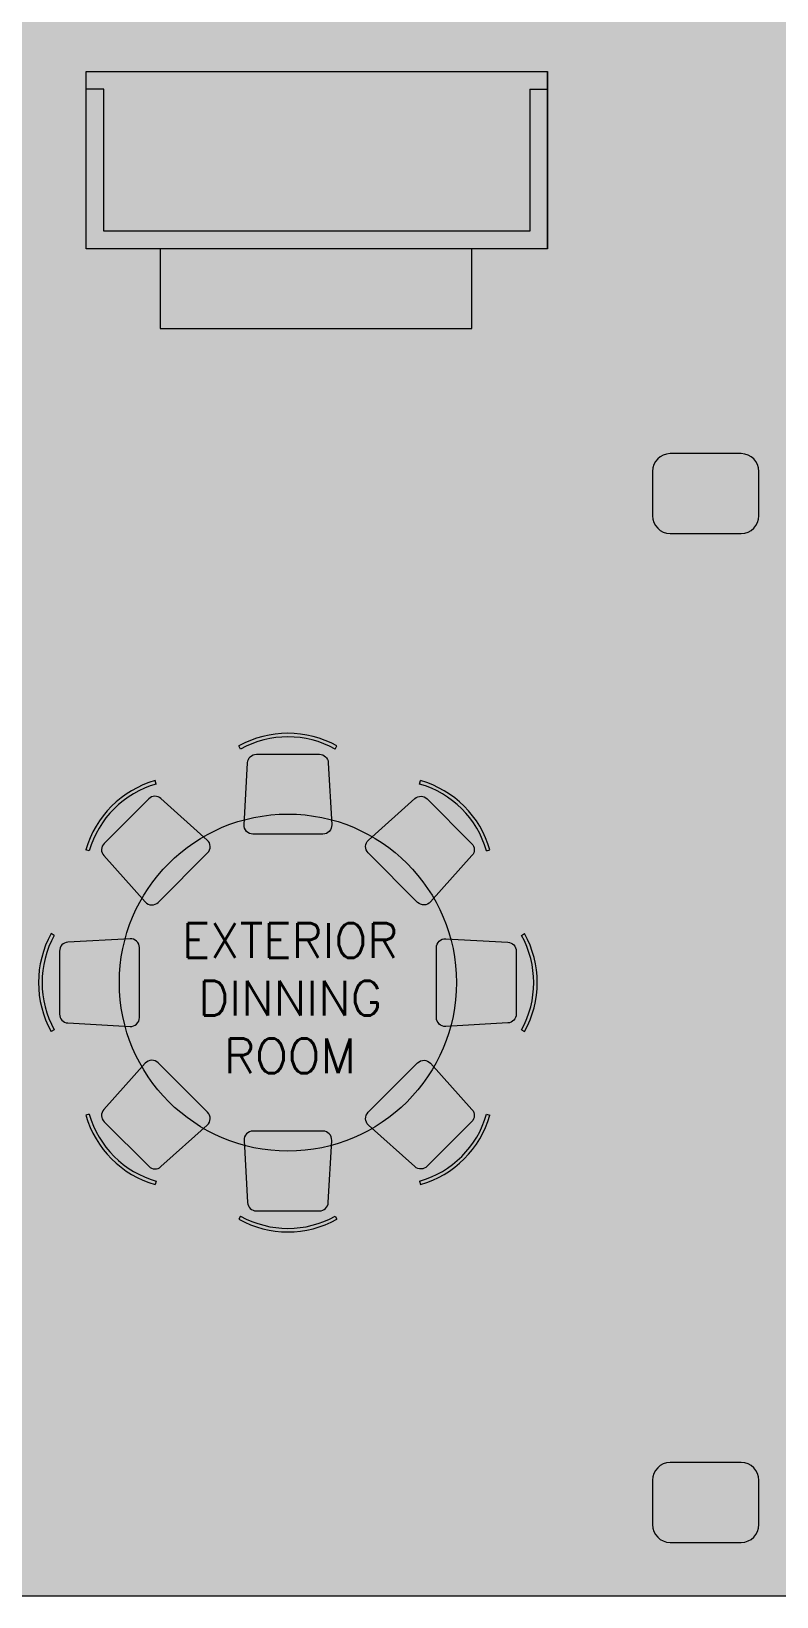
# Model space of a CAD drawing. Header units: metres. Extents: x 8 to 2416, y -346 to 476.
# Drawn here: x 149.32 to 153.52, y -191.1 to -182.27 of the extents above; entities that cross this region are included whole.
import ezdxf

# ---------------------------------------------------------------- set-up
doc = ezdxf.new("R2010")
doc.units = ezdxf.units.M
doc.linetypes.add('0', pattern=[0])
doc.layers.get('0').update_dxf_attribs({"color": 250, "linetype": '0', "lineweight": 20})
for name, color, linetype, lineweight in [('A-WALL', 250, 'Continuous', 20), ('baños', 140, 'Continuous', 0), ('MOBILIARIOS', 252, 'Continuous', 0), ('piso', 253, 'Continuous', 0), ('SE-3', 253, 'Continuous', 5), ('textos', 7, 'Continuous', 0)]:
    doc.layers.add(name, color=color, linetype=linetype, lineweight=lineweight)
doc.layers.add('hatch piso', color=253, linetype='Continuous', lineweight=0, transparency=0.7)
doc.styles.get("Standard").update_dxf_attribs({"font": 'arial.ttf', "height": 0.1875})

# ---------------------------------------------------------------- blocks, each defined once
blk = doc.blocks.new('PL BASE 1N NASAS 09')
at = {"layer": 'A-WALL'}
for points in [[(-88.4810712337412, -49.10971880325253), (-88.88107123374107, -49.10971880325253, 0.414213562373095), (-88.9810712337412, -49.2097188032525), (-88.9810712337412, -49.4597188032525, 0.414213562373095), (-88.88107123374107, -49.55971880325252), (-88.4810712337412, -49.55971880325252, 0.414213562373095), (-88.38107123374107, -49.4597188032525), (-88.38107123374107, -49.2097188032525, 0.414213562373095)], [(-88.4810712337412, -54.79758808262478), (-88.88107123374107, -54.79758808262478, 0.414213562373095), (-88.9810712337412, -54.89758808262481), (-88.9810712337412, -55.14758808262481, 0.414213562373095), (-88.88107123374107, -55.24758808262483), (-88.4810712337412, -55.24758808262483, 0.414213562373095), (-88.38107123374107, -55.14758808262481), (-88.38107123374107, -54.89758808262481, 0.414213562373095)]]:
    blk.add_lwpolyline(points, format="xyb", close=True, dxfattribs=at)
at = {"layer": 'piso'}
blk.add_line((-98.05600038232724, -55.54971880325279), (-88.18107123374125, -55.54971880325279), dxfattribs=at)
at = {"layer": 'textos', "insert": (-92.72650502324075, -52.60243669276115), "char_height": 0.195, "width": 3.404876511770499, "attachment_point": 7}
blk.add_mtext('\\pxqc;{\\Fromans|c0;EXTERIOR\\PDINNING \\PROOM}', dxfattribs=at)
blk = doc.blocks.new('PL MUEBLES 1N NASAS 09')
at = {"layer": 'hatch piso'}
h = blk.add_hatch(dxfattribs=at)
h.set_pattern_fill('AR-BRSTD', color=256, scale=0.002, angle=-90.00000000000001)
h.set_pattern_definition([(270, (32.50438192473212, 232.0100725299642), (0.1354836, -2.178742458197296e-17), []), (0, (32.50438192473212, 232.0100725299642), (0.1354836, 0.2032), [0.1354836, -0.1354836])])
h.paths.add_polyline_path([(77.64229406997623, 53.25491652137001), (75.08047333544067, 53.25491652137001), (75.08047333544044, 47.44807486002907), (74.08047333542248, 47.44807486007264), (74.08047333544073, 53.25357486007555), (64.20552944245787, 53.25357486007555), (64.20552944245782, 52.9535748600422), (68.88047333544063, 52.95357486001596), (68.880473335447, 32.95357486002914), (64.20554418686284, 32.95357486002335), (64.20554418684607, 32.65357486003462), (74.0804733354226, 32.65357486001759), (74.08047333542282, 38.4589972278072), (75.08047333544067, 38.45899722776363), (75.08047333544044, 32.65491652136998), (77.64229406997623, 32.65491652136998)])
h.paths.add_polyline_path([(72.26297461204848, 46.10878603823181), (72.26297461204848, 45.65878603823199), (72.68813298355411, 45.65878603823199), (72.68813298355411, 44.65878603823199), (70.08813298355398, 44.65878603823199), (70.08813298355398, 45.65878603823199), (70.50487204015616, 45.65878603823199), (70.50487204015616, 46.10878603823181)], flags=16)
h.paths.add_polyline_path([(70.19505878956664, 48.59953696519079), (70.19505878956664, 49.59953696519079), (71.89505878956669, 49.59953696519079), (71.89505878956669, 48.59953696519079)], flags=16)
edge = h.paths.add_edge_path(flags=16)
edge.add_arc((73.38047333544063, 47.14807486002934), 0.1000000000000227, 90, 180, ccw=False)
edge.add_line((73.38047333544063, 47.24807486002936), (73.78047333544049, 47.24807486002936))
edge.add_arc((73.78047333544055, 47.14807486002928), 0.1000000000000796, 3.26281224261038e-11, 90.00000000003263, ccw=False)
edge.add_line((73.88047333544063, 47.14807486002934), (73.8804733354406, 46.89807486002937))
edge.add_arc((73.78047333544062, 46.89807486002935), 0.0999999999999801, -90.00000000000819, 8.185452315956354e-12, ccw=False)
edge.add_line((73.7804733354406, 46.79807486002937), (73.38047333544051, 46.79807486002937))
edge.add_arc((73.38047333544048, 46.89807486002937), 0.09999999999999432, 180, 270.00000000001626, ccw=False)
edge.add_line((73.28047333544049, 46.89807486002937), (73.2804733354406, 47.14807486002934))
edge = h.paths.add_edge_path(flags=16)
edge.add_arc((71.0742145383112, 50.00336760197825), 0.25, 0, 360)
edge = h.paths.add_edge_path(flags=16)
edge.add_ellipse((71.53813297908363, 43.9233636517568), major_axis=(0.7999549386161108, 0.008490947165668672), ratio=0.4192585178968346, start_angle=0, end_angle=360)
h.paths.add_polyline_path([(72.68813298355411, 44.30739295435234), (73.48813298360068, 44.30739295435234), (73.48813298360068, 43.50739295430577), (72.68813298355411, 43.50739295430577)], flags=16)
h.paths.add_polyline_path([(70.08813298355398, 44.30739295435234), (70.08813298355398, 43.50739295430577), (69.28813298350741, 43.50739295430577), (69.28813298350741, 44.30739295435234)], flags=16)
h.paths.add_polyline_path([(70.19505878956664, 50.40719823876572), (70.19505878956664, 51.40719823876572), (71.89505878956669, 51.40719823876572), (71.89505878956669, 50.40719823876572)], flags=16)
edge = h.paths.add_edge_path(flags=16)
edge.add_ellipse((71.53813297908363, 41.98370843603601), major_axis=(0.7999549386161108, -0.008490947165668672), ratio=0.4192585178968346, start_angle=0, end_angle=360, ccw=False)
h.paths.add_polyline_path([(72.68813298355411, 42.39967913348704), (73.48813298360068, 42.39967913348704), (73.48813298360068, 41.59967913344047), (72.68813298355411, 41.59967913344047)], flags=16)
h.paths.add_polyline_path([(70.08813298355398, 42.39967913348704), (70.08813298355398, 41.59967913344047), (69.28813298350741, 41.59967913344047), (69.28813298350741, 42.39967913348704)], flags=16)
edge = h.paths.add_edge_path(flags=16)
edge.add_line((73.28047333544072, 52.59594413940195), (73.28047333544063, 52.84594413940189))
edge.add_arc((73.38047333544061, 52.84594413940191), 0.0999999999999801, 89.99999999999193, 180.0000000000081, ccw=False)
edge.add_line((73.38047333544063, 52.94594413940189), (73.78047333544072, 52.94594413940189))
edge.add_arc((73.78047333544069, 52.84594413940195), 0.09999999999993747, -3.26281224261038e-11, 89.99999999998369, ccw=False)
edge.add_line((73.88047333544063, 52.84594413940189), (73.88047333544071, 52.59594413940195))
edge.add_arc((73.78047333544073, 52.59594413940194), 0.0999999999999801, -90.00000000000819, 8.185452315956354e-12, ccw=False)
edge.add_line((73.78047333544072, 52.49594413940196), (73.38047333544063, 52.49594413940196))
edge.add_arc((73.38047333544066, 52.59594413940189), 0.09999999999993747, 179.9999999999674, 269.99999999998374, ccw=False)
h.paths.add_polyline_path([(72.68813298355411, 41.24828604956082), (72.68813298355411, 40.24828604956082), (72.26297461204848, 40.24828604956082), (72.26297461204848, 39.798286049561), (70.50487204015616, 39.798286049561), (70.50487204015616, 40.24828604956082), (70.08813298355398, 40.24828604956082), (70.08813298355398, 41.24828604956082)], flags=16)
edge = h.paths.add_edge_path(flags=16)
edge.add_line((73.38047333544051, 39.0989972277639), (73.7804733354406, 39.0989972277639))
edge.add_arc((73.78047333544063, 38.99899722776391), 0.09999999999999432, 0, 90.00000000001631, ccw=False)
edge.add_line((73.88047333544063, 38.99899722776391), (73.88047333544051, 38.74899722776394))
edge.add_arc((73.78047333544049, 38.74899722776394), 0.1000000000000227, -90, 0, ccw=False)
edge.add_line((73.78047333544049, 38.64899722776391), (73.38047333544063, 38.64899722776391))
edge.add_arc((73.38047333544057, 38.74899722776399), 0.1000000000000796, 180.0000000000326, 270.00000000003257, ccw=False)
edge.add_line((73.28047333544049, 38.74899722776394), (73.2804733354406, 38.99899722776391))
edge.add_arc((73.38047333544057, 38.99899722776394), 0.0999999999999659, 90.00000000003263, 180.0000000000163, ccw=False)
edge = h.paths.add_edge_path(flags=0)
edge.add_line((70.48365891830525, 36.79522317820329), (70.4398800839295, 36.82292017399391))
edge.add_line((70.4398800839295, 36.82292017399391), (70.4131478727083, 36.78066631164694))
edge.add_line((70.4131478727083, 36.78066631164694), (70.32864014801484, 36.83413073408965))
edge.add_arc((70.19497909190825, 36.62286142235588), 0.2499999999999819, 57.68021319181359, 237.6802131918136)
edge.add_line((70.06131803580166, 36.41159211062211), (70.14582576049537, 36.3581276881792))
edge.add_line((70.14582576049537, 36.3581276881792), (70.11909354927406, 36.3158738258324))
edge.add_line((70.11909354927406, 36.3158738258324), (70.1731394557655, 36.28168129270685))
edge.add_arc((71.25621804709692, 35.97743506840928), 1.124999999999911, 133.3709649465783, 164.3094841489595, ccw=False)
edge = h.paths.add_edge_path(flags=16)
edge.add_arc((70.00419201307986, 35.98652027748952), 0.2909391300207996, 89.2588743430332, 335.97933893623923, ccw=False)
edge.add_line((70.00795522989785, 36.27743506841023), (70.1079552298981, 36.2774350684102))
edge.add_line((70.1079552298981, 36.2774350684102), (70.1079552298981, 36.22743506841022))
edge.add_line((70.1079552298981, 36.22743506841022), (70.00795522989739, 36.22743506841022))
edge.add_arc((70.00795522989732, 35.97743506841022), 0.25, 89.99999999998371, 269.9999999999902)
edge.add_line((70.00795522989728, 35.72743506841022), (70.10795522989741, 35.72743506841022))
edge.add_line((70.10795522989741, 35.72743506841022), (70.10795522989719, 35.67743506841012))
edge.add_line((70.10795522989719, 35.67743506841012), (70.17985118550013, 35.67743506841003))
edge.add_line((70.17985118550013, 35.67743506841003), (70.11909354927406, 35.63899631098781))
edge.add_line((70.11909354927406, 35.63899631098781), (70.14582576049537, 35.59674244864101))
edge.add_line((70.14582576049537, 35.59674244864101), (70.06131803580149, 35.54327802619801))
edge.add_arc((70.19497909190824, 35.33200871446432), 0.2499999999999934, 122.3197868082271, 302.3197868081512)
edge.add_line((70.3286401480147, 35.12073940273046), (70.4131478727083, 35.17420382517327))
edge.add_line((70.4131478727083, 35.17420382517327), (70.4398800839295, 35.1319499628263))
edge.add_line((70.4398800839295, 35.1319499628263), (70.35537235923601, 35.07848554038364))
edge.add_arc((70.18980004316087, 35.32865709781886), 0.3000000000000866, 211.2742799023337, 303.49798923904575, ccw=False)
edge.add_arc((70.28470962891768, 34.84717721287504), 0.4790926908531943, -37.75931426553501, 137.1634994422355, ccw=False)
edge.add_arc((70.6181354084435, 34.76621458644701), 0.2171929796369701, 282.0494044415422, 481.7281917725827)
edge.add_line((70.5039157446194, 34.95094860821749), (70.54397861828869, 35.04257265611608))
edge.add_line((70.54397861828869, 35.04257265611608), (70.58979064223826, 35.02254121928166))
edge.add_line((70.58979064223826, 35.02254121928166), (70.54972776856889, 34.93091717138276))
edge.add_arc((70.78995102193791, 34.85629014508434), 0.2515480163176458, -29.977208623414526, 162.7422291662654, ccw=False)
edge.add_line((71.00784800806281, 34.73060280303662), (71.04791088173232, 34.82222685093558))
edge.add_line((71.04791088173232, 34.82222685093558), (71.09372290568177, 34.80219541410091))
edge.add_line((71.09372290568177, 34.80219541410091), (71.12252649154783, 34.86806939889908))
edge.add_line((71.12252649154783, 34.86806939889908), (71.1334043820147, 34.79700112235417))
edge.add_line((71.1334043820147, 34.79700112235417), (71.18282877310111, 34.80456614487588))
edge.add_line((71.18282877310111, 34.80456614487588), (71.19795881814392, 34.70571736270335))
edge.add_arc((71.44301081336786, 34.75706609966703), 0.2503740664505842, 5.569938851973177, 191.8346553073248, ccw=False)
edge.add_line((71.69220272900674, 34.78136758791845), (71.67707268396379, 34.88021637009109))
edge.add_line((71.67707268396379, 34.88021637009109), (71.72649707505019, 34.8877813926126))
edge.add_line((71.72649707505019, 34.8877813926126), (71.71561918458355, 34.95884966915656))
edge.add_line((71.71561918458355, 34.95884966915656), (71.76280808590553, 34.90460728698221))
edge.add_line((71.76280808590553, 34.90460728698221), (71.80053091865756, 34.93742478062785))
edge.add_line((71.80053091865756, 34.93742478062785), (71.86616590594875, 34.86197911512375))
edge.add_arc((72.07366298416885, 35.00436117733337), 0.2516499336557487, 47.586710559375774, 214.4574572161482, ccw=False)
edge.add_line((72.24339423346777, 35.19015405157879), (72.17775924617666, 35.26559971708247))
edge.add_line((72.17775924617666, 35.26559971708247), (72.21548207892869, 35.29841721072793))
edge.add_line((72.21548207892869, 35.29841721072793), (72.16120610725665, 35.36080599105202))
edge.add_line((72.16120610725665, 35.36080599105202), (72.23912736835058, 35.33311992811727))
edge.add_line((72.23912736835058, 35.33311992811727), (72.25586750521842, 35.38023434011251))
edge.add_line((72.25586750521842, 35.38023434011251), (72.35009632920836, 35.34675406637668))
edge.add_arc((72.42344946373964, 35.58600269563753), 0.2502410616760513, 67.92434522055379, 252.9545688689378, ccw=False)
edge.add_line((72.5174976978879, 35.81789818632751), (72.42326887389748, 35.85137846006347))
edge.add_line((72.42326887389748, 35.85137846006347), (72.44000901076555, 35.89849287205865))
edge.add_line((72.44000901076555, 35.89849287205865), (72.37226229730521, 35.92256383479929))
edge.add_line((72.37226229730521, 35.92256383479929), (72.44238290461084, 35.93844240095072))
edge.add_line((72.44238290461084, 35.93844240095072), (72.43134016512812, 35.98720773602298))
edge.add_line((72.43134016512812, 35.98720773602298), (72.52887083527327, 36.00929321498855))
edge.add_arc((72.44454272698913, 36.24652703388856), 0.2517759215585634, 95.9500134262143, 289.56847427955125, ccw=False)
edge.add_line((72.41844344044642, 36.49694656571191), (72.32091277030162, 36.47486108674644))
edge.add_line((72.32091277030162, 36.47486108674644), (72.30987003081913, 36.52362642181888))
edge.add_line((72.30987003081913, 36.52362642181888), (72.23974942351259, 36.50774785566722))
edge.add_line((72.23974942351259, 36.50774785566722), (72.2905173696027, 36.55865604834503))
edge.add_line((72.2905173696027, 36.55865604834503), (72.25511329697332, 36.59396258656756))
edge.add_line((72.25511329697332, 36.59396258656756), (72.3257263734188, 36.66477073182679))
edge.add_arc((72.14870601027216, 36.84130342293936), 0.2500000000000276, 315.0790306611175, 495.0790306611176)
edge.add_line((71.97168564712553, 37.01783611405193), (71.90107257068047, 36.94702796879307))
edge.add_line((71.90107257068047, 36.94702796879307), (71.8656684980511, 36.98233450701579))
edge.add_line((71.8656684980511, 36.98233450701579), (71.93628157449609, 37.05314265227432))
edge.add_arc((72.11193890494438, 36.94155232418589), 0.2081054998386675, -66.66126001738809, 147.5733142981679, ccw=False)
edge.add_arc((72.4600398191716, 37.86661616611086), 1.147321265390582, 197.4890942626398, 256.61195041888857, ccw=False)
edge.add_arc((71.34453005339905, 37.22257002107318), 0.3000000000000184, -4.056946773256527, 85.94305322670817, ccw=False)
edge.add_line((71.64377832119357, 37.20134564306127), (71.63670352852301, 37.10159622046302))
edge.add_line((71.63670352852301, 37.10159622046302), (71.58682881722387, 37.10513361679813))
edge.add_line((71.58682881722387, 37.10513361679813), (71.59390360989457, 37.20488303939655))
edge.add_arc((71.3445300533992, 37.22257002107347), 0.2499999999999791, 355.9430532266679, 535.9430532266679)
edge.add_line((71.09515649690383, 37.24025700275038), (71.08808170423293, 37.14050758015145))
edge.add_line((71.08808170423293, 37.14050758015145), (71.0382069929338, 37.14404497648678))
edge.add_line((71.0382069929338, 37.14404497648678), (71.03312050313633, 37.07232917590233))
edge.add_line((71.03312050313633, 37.07232917590233), (70.99907654134853, 37.1356540296149))
edge.add_line((70.99907654134853, 37.1356540296149), (70.9550373091119, 37.11197817643023))
edge.add_line((70.9550373091119, 37.11197817643023), (70.90768560274256, 37.20005664090368))
edge.add_arc((70.41794177396018, 37.58306046093398), 0.6217241703426248, 274.5528404303045, 321.9728396393702, ccw=False)
edge.add_line((70.46729328037719, 36.9632981090582), (70.5146449867463, 36.875219644585))
edge.add_line((70.5146449867463, 36.875219644585), (70.47060575450968, 36.85154379140064))
edge.add_line((70.47060575450968, 36.85154379140064), (70.42325404814054, 36.93962225587381))
edge.add_arc((70.68451263027005, 37.08708056613028), 0.3000000000000281, 117.21733312906969, 209.4410424654766, ccw=False)
edge.add_arc((71.72346180163836, 36.36551926102893), 1.536286398669192, 139.9591478279679, 198.8921358504717)
edge = h.paths.add_edge_path(flags=0)
edge.add_arc((71.25621804708152, 35.9774350684101), 0.6999999999999886, 0, 360)
edge = h.paths.add_edge_path(flags=16)
edge.add_line((73.38047333544063, 33.41112794839165), (73.78047333544049, 33.41112794839165))
edge.add_arc((73.78047333544055, 33.31112794839157), 0.1000000000000796, 3.26281224261038e-11, 90.00000000003263, ccw=False)
edge.add_line((73.88047333544063, 33.31112794839163), (73.88047333544051, 33.06112794839163))
edge.add_arc((73.78047333544049, 33.06112794839163), 0.1000000000000227, -90, 0, ccw=False)
edge.add_line((73.78047333544049, 32.96112794839161), (73.38047333544063, 32.96112794839161))
edge.add_arc((73.38047333544057, 33.06112794839169), 0.1000000000000796, 180.0000000000326, 270.00000000003257, ccw=False)
edge.add_line((73.28047333544049, 33.06112794839163), (73.2804733354406, 33.31112794839163))
edge.add_arc((73.38047333544063, 33.31112794839163), 0.1000000000000227, 90, 180, ccw=False)
at = {"layer": 'MOBILIARIOS', "lineweight": -2}
for p, q in [((70.08813298355398, 41.24828604956082), (72.68813298355388, 41.24828604956082)), ((70.08813298355398, 40.24828604956082), (70.08813298355398, 41.24828604956082)), ((72.68813298355411, 41.24828604956082), (72.68813298355411, 40.24828604956082)), ((72.68813298355411, 40.24828604956082), (72.68813298355411, 41.24828604956082)), ((70.18813297759351, 41.1482860480707), (70.08813298355398, 41.1482860480707)), ((70.18813297759351, 40.34828604918829), (70.18813297759351, 41.1482860480707)), ((72.58813298951458, 41.1482860480707), (72.58813298951458, 40.34828604918829)), ((72.58813298951458, 41.1482860480707), (72.68813298355411, 41.1482860480707)), ((72.58813298951458, 40.34828604918829), (70.18813297759351, 40.34828604918829)), ((72.68813298355388, 40.24828604956082), (70.08813298355398, 40.24828604956082))]:
    blk.add_line(p, q, dxfattribs=at)
at = {"layer": 'MOBILIARIOS'}
for p, q in [((70.95899865385444, 37.42813429170867), (70.94928579523092, 37.44561743723109)), ((71.49185799978476, 37.42813429170867), (71.50157085840827, 37.44561743723109)), ((70.48282773652342, 37.23089783974257), (70.47733331396545, 37.25012831869532)), ((71.96802891711577, 37.23089783974257), (71.97352333967375, 37.25012831869532)), ((70.10603927959745, 36.85410938281661), (70.08680880064468, 36.85960380537455)), ((72.34481737404174, 36.85410938281661), (72.36404785299452, 36.85960380537455)), ((69.90880282763133, 36.37793846548556), (69.89131968210891, 36.38765132410908)), ((72.54205382600786, 36.37793846548556), (72.55953697153028, 36.38765132410908)), ((69.90880282763133, 35.84507911955524), (69.89131968210891, 35.83536626093173)), ((72.54205382600786, 35.84507911955524), (72.55953697153028, 35.83536626093173)), ((70.10603927959748, 35.36890820222425), (70.0868088006447, 35.36341377966625)), ((72.34481737404171, 35.36890820222425), (72.36404785299449, 35.36341377966625)), ((70.48282773652345, 34.99211974529829), (70.47733331396545, 34.97288926634554)), ((71.96802891711575, 34.99211974529829), (71.97352333967375, 34.97288926634554)), ((70.95899865385444, 34.79488329333214), (70.94928579523092, 34.77740014780972)), ((71.49185799978476, 34.79488329333214), (71.50157085840827, 34.77740014780972))]:
    blk.add_line(p, q, dxfattribs=at)
blk.add_lwpolyline([(70.50487204015616, 39.798286049561), (72.26297461204848, 39.798286049561), (72.26297461204848, 40.24828604956082), (70.50487204015616, 40.24828604956082)], close=True, dxfattribs=at)
for points in [[(71.0477276500901, 37.39856088037158), (71.4031290035491, 37.39856088037158, -0.3980502806704841), (71.45305202120947, 37.35133438135274), (71.47249646565386, 37.00133438135271, -0.4305637126590388), (71.42257344799349, 36.94856088037159), (71.0282832056457, 36.94856088037159, -0.4305637126590388), (70.97836018798533, 37.00133438135271), (70.99780463242972, 37.35133438135274, -0.3980502806704841)], [(70.44099842129656, 37.14724540511714), (70.18969171422283, 36.89593869804344, 0.3980502806704841), (70.18778498760581, 36.82724361601056), (70.42152306249808, 36.56600694407224, 0.4305637126590388), (70.49414046723375, 36.56399134798648), (70.77294577135355, 36.84279665210625, 0.4305637126590388), (70.77093017526776, 36.91541405684189), (70.50969350332944, 37.14915213173419, 0.3980502806704841)], [(72.00985823234264, 37.14724540511714), (72.26116493941636, 36.89593869804344, -0.3980502806704841), (72.26307166603338, 36.82724361601056), (72.02933359114111, 36.56600694407224, -0.4305637126590388), (71.95671618640544, 36.56399134798648), (71.67791088228564, 36.84279665210625, -0.4305637126590388), (71.67992647837143, 36.91541405684189), (71.94116315030975, 37.14915213173419, -0.3980502806704841)], [(69.93837623896842, 36.2892094692499), (69.93837623896842, 35.9338081157909, 0.3980502806704841), (69.98560273798726, 35.88388509813053), (70.33560273798729, 35.86444065368614, 0.4305637126590388), (70.3883762389684, 35.91436367134651), (70.3883762389684, 36.30865391369429, 0.4305637126590388), (70.33560273798729, 36.35857693135467), (69.98560273798726, 36.33913248691028, 0.3980502806704841)], [(72.51248041467078, 36.2892094692499), (72.51248041467078, 35.9338081157909, -0.3980502806704841), (72.46525391565193, 35.88388509813053), (72.1152539156519, 35.86444065368614, -0.4305637126590388), (72.06248041467079, 35.91436367134651), (72.06248041467079, 36.30865391369429, -0.4305637126590388), (72.1152539156519, 36.35857693135467), (72.46525391565193, 36.33913248691028, -0.3980502806704841)], [(70.18969171422286, 35.32707888699742), (70.44099842129658, 35.07577217992367, 0.3980502806704841), (70.50969350332944, 35.07386545330662), (70.77093017526782, 35.30760352819892, 0.4305637126590388), (70.77294577135358, 35.38022093293456), (70.49414046723375, 35.65902623705438, 0.4305637126590388), (70.42152306249811, 35.65701064096863), (70.18778498760581, 35.39577396903025, 0.3980502806704841)], [(72.26116493941633, 35.32707888699742), (72.00985823234261, 35.07577217992367, -0.3980502806704841), (71.94116315030975, 35.07386545330662), (71.67992647837137, 35.30760352819892, -0.4305637126590388), (71.67791088228562, 35.38022093293456), (71.95671618640544, 35.65902623705438, -0.4305637126590388), (72.02933359114108, 35.65701064096863), (72.26307166603338, 35.39577396903025, -0.3980502806704841)], [(71.0477276500901, 34.82445670466922), (71.4031290035491, 34.82445670466922, 0.3980502806704841), (71.45305202120947, 34.87168320368807), (71.47249646565386, 35.22168320368809, 0.4305637126590388), (71.42257344799349, 35.27445670466921), (71.0282832056457, 35.27445670466921, 0.4305637126590388), (70.97836018798533, 35.22168320368809), (70.99780463242972, 34.87168320368807, 0.3980502806704841)]]:
    blk.add_lwpolyline(points, format="xyb", close=True, dxfattribs=at)
blk.add_circle((71.2254283268196, 36.1115087925204), 0.95, dxfattribs=at)
for centre, radius, start, end in [((71.2254283268196, 36.94856088037159), 0.5686122742864268, 60.94539590091538, 119.0546040990846), ((71.2254283268196, 36.94856088037159), 0.5486122742864268, 60.94539590091538, 119.0546040990846), ((70.63354311929366, 36.70339400004634), 0.5686122742864268, 105.9453959009162, 164.0546040990857), ((71.81731353434553, 36.70339400004634), 0.5686122742864268, 15.94539590091436, 74.05460409908386), ((70.63354311929366, 36.70339400004634), 0.5486122742864268, 105.9453959009145, 164.0546040990857), ((71.81731353434553, 36.70339400004634), 0.5486122742864268, 15.94539590091436, 74.05460409908554), ((70.3883762389684, 36.1115087925204), 0.5686122742864268, 150.9453959009156, 209.0546040990841), ((70.3883762389684, 36.1115087925204), 0.5486122742864268, 150.9453959009156, 209.0546040990841), ((72.06248041467079, 36.1115087925204), 0.5486122742864268, 330.9453959009156, 29.05460409908443), ((72.06248041467079, 36.1115087925204), 0.5686122742864268, 330.9453959009156, 29.05460409908443), ((70.63354311929366, 35.51962358499447), 0.5686122742864268, 195.9453959009143, 254.0546040990839), ((70.63354311929366, 35.51962358499447), 0.5486122742864268, 195.9453959009143, 254.0546040990856), ((71.81731353434553, 35.51962358499447), 0.5486122742864268, 285.9453959009144, 344.0546040990856), ((71.81731353434553, 35.51962358499447), 0.5686122742864268, 285.9453959009161, 344.0546040990856), ((71.2254283268196, 35.27445670466921), 0.5686122742864268, 240.9453959009154, 299.0546040990846), ((71.2254283268196, 35.27445670466921), 0.5486122742864268, 240.9453959009154, 299.0546040990846)]:
    blk.add_arc(centre, radius, start, end, dxfattribs=at)
at = {"layer": 'baños'}
blk.add_blockref('PL BASE 1N NASAS 09', (162.2615445691817, 88.20329366328178), dxfattribs=at)

msp = doc.modelspace()

# ---------------------------------------------------------------- hatches: boundary and pattern name
at = {"layer": 'SE-3', "true_color": 0xffc78f, "transparency": 33554483}
h = msp.add_hatch(color=31, dxfattribs=at)
h.dxf.hatch_style = 1
edge = h.paths.add_edge_path()
edge.add_line((143.7421210798136, -170.7925323918492), (143.7416649727962, -170.4925323918493))
edge.add_line((143.7416649727962, -170.4925323918493), (153.6170649727964, -170.4925323919425))
edge.add_line((153.6170649727964, -170.4925323919425), (153.6170649727964, -176.2925323919425))
edge.add_line((153.6170649727964, -176.2925323919425), (154.6170649727962, -176.2925323919425))
edge.add_line((154.6170649727962, -176.2925323919425), (154.6170649727964, -170.4856907306016))
edge.add_line((154.6170649727964, -170.4856907306016), (157.1788857073319, -170.4856907306016))
edge.add_line((157.1788857073319, -170.4856907306016), (157.1788857073319, -191.0966130983363))
edge.add_line((157.1788857073319, -191.0966130983363), (154.6170649727962, -191.0966130983363))
edge.add_line((154.6170649727962, -191.0966130983363), (154.6170649727964, -185.2925323919426))
edge.add_line((154.6170649727964, -185.2925323919426), (153.6170649727964, -185.2925323919426))
edge.add_line((153.6170649727964, -185.2925323919426), (153.6170649727962, -191.0925323919426))
edge.add_line((153.6170649727962, -191.0925323919426), (143.7421358242102, -191.0925323919426))
edge.add_line((143.7421358242102, -191.0925323919426), (143.7421358242102, -190.7925323919426))
edge.add_line((143.7421358242102, -190.7925323919426), (148.3766527587502, -190.7925323919425))
edge.add_arc((148.3766527587503, -190.7525323919426), 0.03999999999990678, 269.9999999999185, 360.0000000001221)
edge.add_line((148.4166527587502, -190.7525323919425), (148.4170649727963, -170.8625323919426))
edge.add_arc((148.3470649727964, -170.8625323919425), 0.06999999999996476, 359.9999999999768, 450.0000000000232)
edge.add_line((148.3470649727963, -170.7925323919426), (143.7421210798136, -170.7925323918492))

# ---------------------------------------------------------------- block references
msp.add_blockref('PL MUEBLES 1N NASAS 09', (79.53659163735571, -223.7461072519716))

doc.saveas('drawing.dxf')
